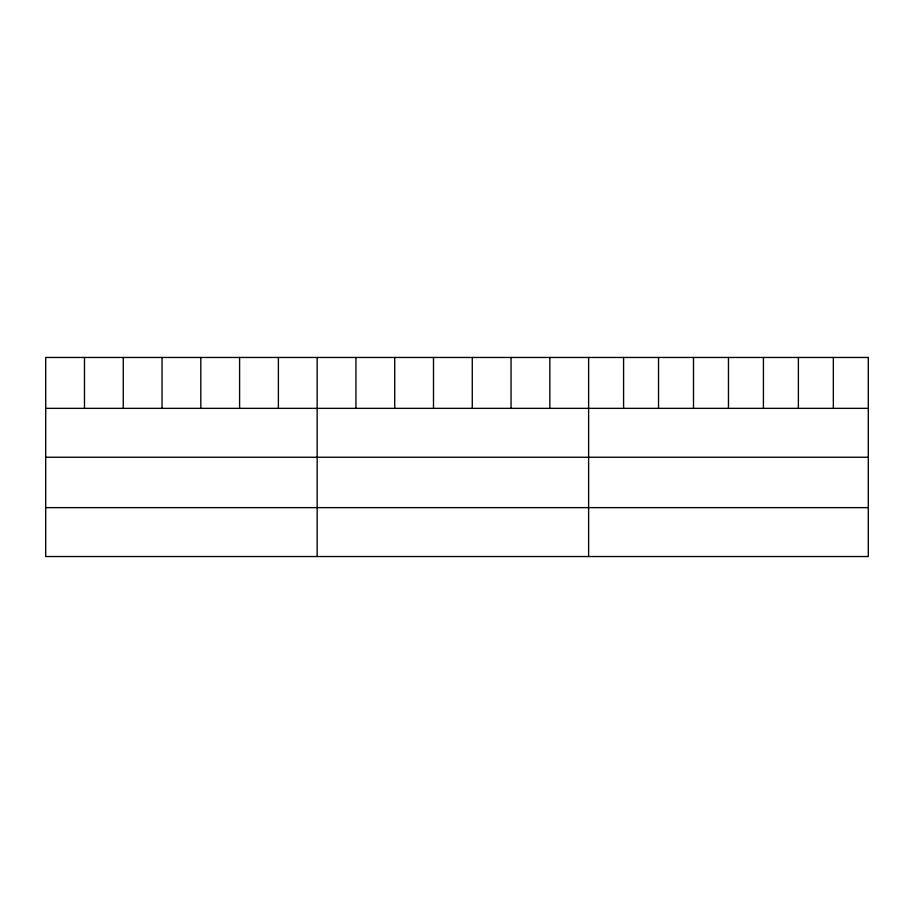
<?xml version="1.0" encoding="UTF-8"?>
<svg xmlns="http://www.w3.org/2000/svg" width="914" height="914" viewBox="0 0 914 914"><rect width="100%" height="100%" fill="white"/><g stroke="black" fill="none" stroke-linecap="round" stroke-linejoin="round"><path stroke-width="1.37" d="M45.7 408.352L868.3 408.352M45.7 457.251L868.3 457.251M45.7 507.636L868.3 507.636M833.34 357.465L833.34 408.352M798.379 357.465L798.379 408.352M763.419 357.465L763.419 408.352M728.458 357.465L728.458 408.352M693.498 357.465L693.498 408.352M658.537 357.465L658.537 408.352M623.577 357.465L623.577 408.352M588.616 357.465L588.616 556.535M549.84 357.465L549.84 408.352M511.052 357.465L511.052 408.352M472.275 357.465L472.275 408.352M433.499 357.465L433.499 408.352M394.722 357.465L394.722 408.352M355.934 357.465L355.934 408.352M317.158 357.465L317.158 556.535M278.382 357.465L278.382 408.352M239.594 357.465L239.594 408.352M200.817 357.465L200.817 408.352M162.041 357.465L162.041 408.352M123.264 357.465L123.264 408.352M84.476 357.465L84.476 408.352M868.3 357.465L45.7 357.465L45.7 556.535L868.3 556.535L868.3 357.465"/></g></svg>
